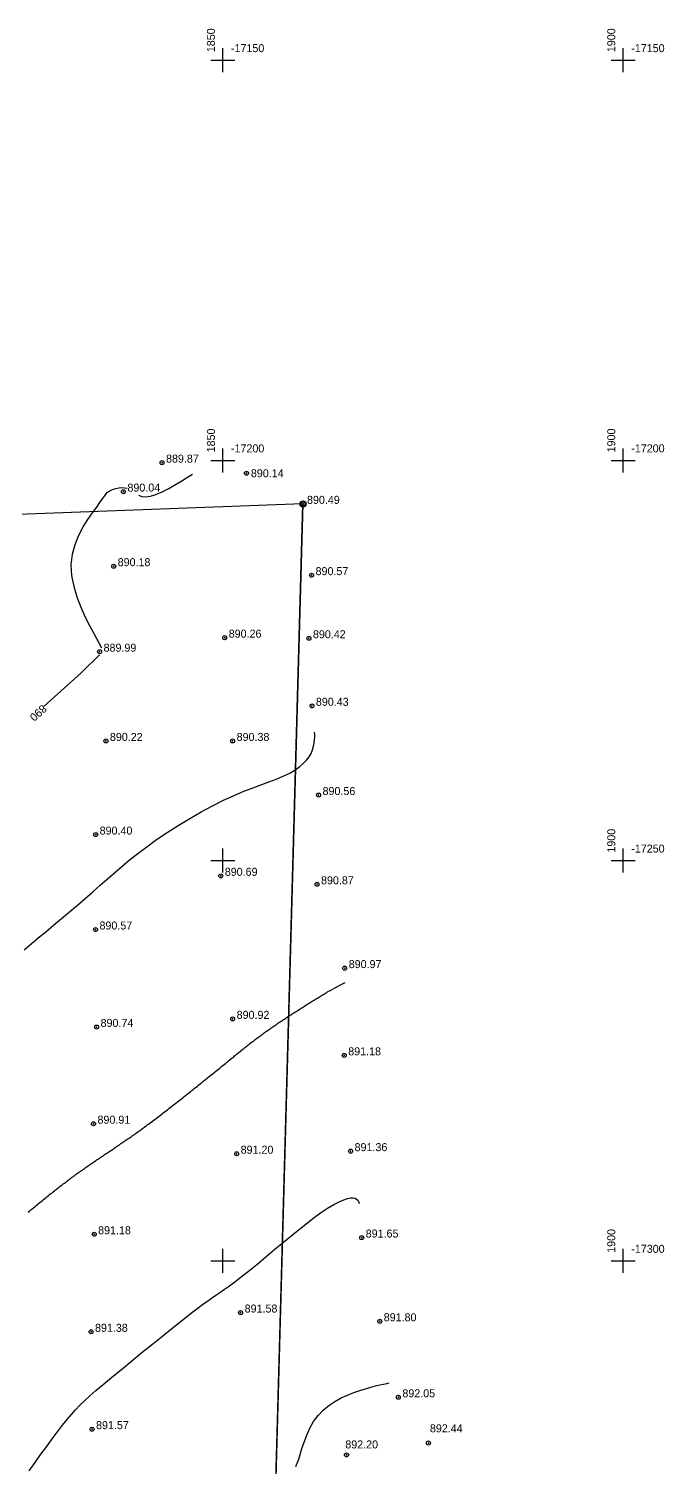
# Model space of a CAD drawing. Header units: millimetres. Extents: x -1114 to 5336, y -18321 to -16715.
# Drawn here: x 5252 to 5331.3, y -16895 to -16715.3 of the extents above; entities that cross this region are included whole.
import ezdxf

# ---------------------------------------------------------------- set-up
doc = ezdxf.new("R2010")
doc.units = ezdxf.units.MM
doc.header["$PDMODE"] = 32
doc.header["$PDSIZE"] = 0.5
doc.linetypes.add('CONTI', pattern=[0])
for name, color, linetype in [('12000000', 7, 'Continuous'), ('GOR_BDEFAULT', 212, 'CONTI'), ('GORIZDEFAULT', 32, 'CONTI'), ('NAD_MDEFAULT', 7, 'CONTI'), ('PI_DTDEFAULT', 3, 'CONTI'), ('PI_OTDEFAULT', 172, 'CONTI'), ('PI_TTDEFAULT', 5, 'CONTI'), ('SETKR', 7, 'CONTI')]:
    doc.layers.add(name, color=color, linetype=linetype)
doc.styles.add('1 Цифры отметки', font='', dxfattribs={"height": 1})
doc.styles.get('1 Цифры отметки').set_extended_font_data('Kyrghyz Letterica')

# ---------------------------------------------------------------- blocks, each defined once
blk = doc.blocks.new('BL_333')
at = {"color": 0}
for p, q in [((-1.5, 0), (1.5, 0)), ((0, -1.5), (0, 1.5))]:
    blk.add_line(p, q, dxfattribs=at)

msp = doc.modelspace()

# ---------------------------------------------------------------- linework, layer by layer
at = {"color": 2, "elevation": 899.01}
msp.add_lwpolyline([(5170.51, -17343.13), (5271.71, -17298.92), (5286.23, -16774.67)], dxfattribs=at)
msp.add_circle((5286.23, -16774.67, 890.49), 0.395)
at = {"layer": '12000000', "color": 1, "extrusion": (0.000488095, 0.016236, 0.999868), "elevation": 620.6}
msp.add_lwpolyline([(-5688.23, 17191.78), (-5710.98, 17182.73), (-5723.76, 17177.64), (-5756.45, 17161.34), (-5789.14, 17145.04), (-5787.9, 16620.53), (-5686.9, 16627.33), (-5687.49, 16877.15), (-5688.23, 17191.78)], dxfattribs=at)
at = {"layer": 'GOR_BDEFAULT', "color": 32, "lineweight": 30}
for points in [[(5265.7, -16773.58, 890), (5266.09, -16773.73, 890), (5266.56, -16773.79, 890), (5267.17, -16773.71, 890), (5267.85, -16773.49, 890), (5268.63, -16773.15, 890), (5269.45, -16772.73, 890), (5270.29, -16772.26, 890), (5271.09, -16771.79, 890), (5271.82, -16771.34, 890), (5272.43, -16770.95, 890)], [(5261.09, -16792.69, 890), (5260.09, -16790.82, 890), (5259.61, -16789.91, 890), (5259.08, -16788.84, 890), (5258.54, -16787.63, 890), (5258.04, -16786.33, 890), (5257.63, -16784.98, 890), (5257.37, -16783.61, 890), (5257.29, -16782.26, 890), (5257.43, -16780.96, 890), (5257.76, -16779.74, 890), (5258.23, -16778.59, 890), (5258.78, -16777.54, 890), (5259.37, -16776.6, 890), (5259.95, -16775.77, 890), (5260.46, -16775.06, 890), (5260.86, -16774.49, 890), (5261.18, -16774.04, 890), (5261.43, -16773.69, 890), (5261.64, -16773.42, 890), (5261.83, -16773.22, 890), (5262.03, -16773.07, 890), (5262.26, -16772.94, 890), (5262.54, -16772.83, 890), (5262.86, -16772.73, 890), (5263.21, -16772.67, 890), (5263.57, -16772.63, 890), (5263.93, -16772.64, 890), (5264.28, -16772.7, 890)], [(5258.52, -16795.77, 890), (5260.83, -16793.52, 890)], [(5253.91, -16799.94, 890), (5255.61, -16798.39, 890), (5257.19, -16796.98, 890), (5258.52, -16795.77, 890)], [(5285.35, -16894.92, 892), (5285.7, -16894.02, 892), (5285.87, -16893.41, 892), (5286.09, -16892.68, 892), (5286.36, -16891.87, 892), (5286.69, -16891.02, 892), (5287.09, -16890.15, 892), (5287.56, -16889.32, 892), (5288.11, -16888.55, 892), (5288.75, -16887.88, 892), (5289.46, -16887.29, 892), (5290.22, -16886.79, 892), (5291, -16886.36, 892), (5291.8, -16886, 892), (5292.58, -16885.69, 892), (5293.34, -16885.43, 892), (5294.05, -16885.21, 892), (5294.7, -16885.02, 892), (5295.3, -16884.86, 892), (5295.83, -16884.73, 892), (5296.3, -16884.63, 892), (5296.69, -16884.54, 892), (5297.01, -16884.48, 892)]]:
    msp.add_polyline3d(points, dxfattribs=at)
at = {"layer": 'GORIZDEFAULT', "color": 32}
for points in [[(5251.42, -16830.36, 890.5), (5252.27, -16829.64, 890.5), (5253.16, -16828.89, 890.5), (5254.09, -16828.11, 890.5), (5255.06, -16827.3, 890.5), (5256.05, -16826.47, 890.5), (5257.05, -16825.63, 890.5), (5258.05, -16824.79, 890.5), (5259.03, -16823.95, 890.5), (5259.97, -16823.12, 890.5), (5260.89, -16822.32, 890.5), (5261.78, -16821.53, 890.5), (5262.67, -16820.74, 890.5), (5263.59, -16819.95, 890.5), (5264.55, -16819.15, 890.5), (5265.58, -16818.33, 890.5), (5266.71, -16817.49, 890.5), (5267.94, -16816.61, 890.5), (5269.27, -16815.72, 890.5), (5270.65, -16814.83, 890.5), (5272.08, -16813.96, 890.5), (5273.51, -16813.13, 890.5), (5274.93, -16812.37, 890.5), (5276.3, -16811.68, 890.5), (5277.61, -16811.08, 890.5), (5278.85, -16810.57, 890.5), (5280.01, -16810.12, 890.5), (5281.1, -16809.72, 890.5), (5282.1, -16809.36, 890.5), (5283.02, -16809, 890.5), (5283.84, -16808.65, 890.5), (5284.58, -16808.29, 890.5), (5285.23, -16807.91, 890.5), (5285.79, -16807.52, 890.5), (5286.26, -16807.11, 890.5), (5286.66, -16806.7, 890.5), (5286.99, -16806.27, 890.5), (5287.24, -16805.83, 890.5), (5287.43, -16805.39, 890.5), (5287.56, -16804.95, 890.5), (5287.64, -16804.53, 890.5), (5287.68, -16804.13, 890.5), (5287.69, -16803.76, 890.5), (5287.69, -16803.44, 890.5), (5287.68, -16803.18, 890.5)], [(5251.89, -16863.16, 891), (5252.06, -16863.02, 891), (5252.23, -16862.88, 891), (5252.39, -16862.74, 891), (5252.56, -16862.6, 891), (5252.72, -16862.47, 891), (5252.88, -16862.33, 891), (5253.05, -16862.2, 891), (5253.2, -16862.07, 891), (5253.36, -16861.94, 891), (5253.52, -16861.81, 891), (5253.68, -16861.68, 891), (5253.83, -16861.56, 891), (5253.98, -16861.43, 891), (5254.14, -16861.31, 891), (5254.29, -16861.19, 891), (5254.44, -16861.07, 891), (5254.58, -16860.95, 891), (5254.73, -16860.84, 891), (5254.88, -16860.72, 891), (5255.02, -16860.61, 891), (5255.17, -16860.49, 891), (5255.31, -16860.38, 891), (5255.45, -16860.27, 891), (5255.59, -16860.16, 891), (5255.73, -16860.05, 891), (5255.87, -16859.95, 891), (5256.01, -16859.84, 891), (5256.15, -16859.74, 891), (5256.28, -16859.63, 891), (5256.42, -16859.53, 891), (5256.55, -16859.43, 891), (5256.68, -16859.33, 891), (5256.81, -16859.23, 891), (5256.94, -16859.13, 891), (5257.07, -16859.04, 891), (5257.2, -16858.94, 891), (5257.33, -16858.84, 891), (5257.46, -16858.75, 891), (5257.58, -16858.66, 891), (5257.71, -16858.56, 891), (5257.83, -16858.47, 891), (5257.95, -16858.38, 891), (5258.08, -16858.29, 891), (5258.2, -16858.2, 891), (5258.32, -16858.12, 891), (5258.44, -16858.03, 891), (5258.56, -16857.94, 891), (5258.68, -16857.86, 891), (5258.8, -16857.77, 891), (5258.92, -16857.69, 891), (5259.04, -16857.61, 891), (5259.15, -16857.53, 891), (5259.27, -16857.44, 891), (5259.39, -16857.36, 891), (5259.5, -16857.28, 891), (5259.62, -16857.2, 891), (5259.73, -16857.13, 891), (5259.85, -16857.05, 891), (5259.96, -16856.97, 891), (5260.07, -16856.89, 891), (5260.19, -16856.81, 891), (5260.3, -16856.74, 891), (5260.41, -16856.66, 891), (5260.52, -16856.59, 891), (5260.63, -16856.51, 891), (5260.74, -16856.44, 891), (5260.85, -16856.36, 891), (5260.97, -16856.29, 891), (5261.08, -16856.21, 891), (5261.19, -16856.14, 891), (5261.3, -16856.06, 891), (5261.41, -16855.99, 891), (5261.52, -16855.91, 891), (5261.64, -16855.84, 891), (5261.75, -16855.77, 891), (5261.86, -16855.69, 891), (5261.98, -16855.62, 891), (5262.09, -16855.54, 891), (5262.2, -16855.47, 891), (5262.32, -16855.39, 891), (5262.43, -16855.31, 891), (5262.55, -16855.24, 891), (5262.66, -16855.16, 891), (5262.78, -16855.08, 891), (5262.9, -16855, 891), (5263.02, -16854.92, 891), (5263.13, -16854.84, 891), (5263.25, -16854.76, 891), (5263.37, -16854.68, 891), (5263.49, -16854.59, 891), (5263.61, -16854.51, 891), (5263.74, -16854.43, 891), (5263.86, -16854.34, 891), (5263.99, -16854.25, 891), (5264.11, -16854.17, 891), (5264.24, -16854.08, 891), (5264.37, -16853.99, 891), (5264.5, -16853.9, 891), (5264.63, -16853.81, 891), (5264.76, -16853.72, 891), (5264.9, -16853.62, 891), (5265.03, -16853.53, 891), (5265.17, -16853.43, 891), (5265.31, -16853.33, 891), (5265.45, -16853.23, 891), (5265.59, -16853.13, 891), (5265.73, -16853.03, 891), (5265.88, -16852.93, 891), (5266.02, -16852.82, 891), (5266.17, -16852.71, 891), (5266.32, -16852.6, 891), (5266.47, -16852.49, 891), (5266.63, -16852.38, 891), (5266.78, -16852.26, 891), (5266.94, -16852.14, 891), (5267.1, -16852.03, 891), (5267.26, -16851.91, 891), (5267.42, -16851.78, 891), (5267.58, -16851.66, 891), (5267.75, -16851.53, 891), (5267.91, -16851.41, 891), (5268.08, -16851.28, 891), (5268.25, -16851.15, 891), (5268.42, -16851.02, 891), (5268.59, -16850.89, 891), (5268.77, -16850.75, 891), (5268.94, -16850.62, 891), (5269.12, -16850.49, 891), (5269.29, -16850.35, 891), (5269.47, -16850.21, 891), (5269.65, -16850.08, 891), (5269.82, -16849.94, 891), (5270, -16849.8, 891), (5270.18, -16849.66, 891), (5270.36, -16849.52, 891), (5270.54, -16849.38, 891), (5270.72, -16849.24, 891), (5270.9, -16849.1, 891), (5271.08, -16848.95, 891), (5271.26, -16848.81, 891), (5271.44, -16848.67, 891), (5271.62, -16848.53, 891), (5271.8, -16848.38, 891), (5271.98, -16848.24, 891), (5272.16, -16848.1, 891), (5272.33, -16847.96, 891), (5272.51, -16847.82, 891), (5272.69, -16847.67, 891), (5272.87, -16847.53, 891), (5273.04, -16847.39, 891), (5273.21, -16847.25, 891), (5273.39, -16847.12, 891), (5273.56, -16846.98, 891), (5273.73, -16846.84, 891), (5273.9, -16846.7, 891), (5274.07, -16846.57, 891), (5274.24, -16846.43, 891), (5274.4, -16846.3, 891), (5274.57, -16846.17, 891), (5274.73, -16846.04, 891), (5274.89, -16845.91, 891), (5275.05, -16845.78, 891), (5275.21, -16845.65, 891), (5275.36, -16845.52, 891), (5275.52, -16845.4, 891), (5275.67, -16845.28, 891), (5275.82, -16845.15, 891), (5275.96, -16845.04, 891), (5276.11, -16844.92, 891), (5276.25, -16844.8, 891), (5276.39, -16844.69, 891), (5276.53, -16844.57, 891), (5276.67, -16844.46, 891), (5276.8, -16844.35, 891), (5276.94, -16844.24, 891), (5277.07, -16844.14, 891), (5277.19, -16844.03, 891), (5277.32, -16843.93, 891), (5277.45, -16843.83, 891), (5277.57, -16843.73, 891), (5277.69, -16843.63, 891), (5277.81, -16843.53, 891), (5277.93, -16843.43, 891), (5278.04, -16843.34, 891), (5278.16, -16843.25, 891), (5278.27, -16843.16, 891), (5278.38, -16843.06, 891), (5278.49, -16842.98, 891), (5278.6, -16842.89, 891), (5278.71, -16842.8, 891), (5278.82, -16842.71, 891), (5278.93, -16842.63, 891), (5279.03, -16842.54, 891), (5279.14, -16842.46, 891), (5279.24, -16842.38, 891), (5279.35, -16842.3, 891), (5279.45, -16842.21, 891), (5279.55, -16842.13, 891), (5279.66, -16842.05, 891), (5279.76, -16841.97, 891), (5279.86, -16841.89, 891), (5279.96, -16841.82, 891), (5280.07, -16841.74, 891), (5280.17, -16841.66, 891), (5280.27, -16841.58, 891), (5280.37, -16841.5, 891), (5280.48, -16841.42, 891), (5280.58, -16841.35, 891), (5280.69, -16841.27, 891), (5280.79, -16841.19, 891), (5280.9, -16841.11, 891), (5281, -16841.03, 891), (5281.11, -16840.96, 891), (5281.22, -16840.88, 891), (5281.32, -16840.8, 891), (5281.43, -16840.72, 891), (5281.54, -16840.64, 891), (5281.65, -16840.56, 891), (5281.77, -16840.48, 891), (5281.88, -16840.4, 891), (5282, -16840.32, 891), (5282.11, -16840.24, 891), (5282.23, -16840.15, 891), (5282.35, -16840.07, 891), (5282.47, -16839.99, 891), (5282.59, -16839.9, 891), (5282.72, -16839.82, 891), (5282.84, -16839.73, 891), (5282.97, -16839.65, 891), (5283.1, -16839.56, 891), (5283.23, -16839.47, 891), (5283.36, -16839.38, 891), (5283.49, -16839.3, 891), (5283.63, -16839.21, 891), (5283.76, -16839.12, 891), (5283.9, -16839.03, 891), (5284.04, -16838.94, 891), (5284.18, -16838.85, 891), (5284.31, -16838.76, 891), (5284.45, -16838.66, 891), (5284.6, -16838.57, 891), (5284.74, -16838.48, 891), (5284.88, -16838.39, 891), (5285.02, -16838.3, 891), (5285.16, -16838.21, 891), (5285.3, -16838.12, 891), (5285.45, -16838.03, 891), (5285.59, -16837.94, 891), (5285.73, -16837.85, 891), (5285.87, -16837.76, 891), (5286.01, -16837.67, 891), (5286.15, -16837.58, 891), (5286.29, -16837.49, 891), (5286.43, -16837.4, 891), (5286.57, -16837.31, 891), (5286.71, -16837.22, 891), (5286.85, -16837.14, 891), (5286.98, -16837.05, 891), (5287.12, -16836.97, 891), (5287.25, -16836.88, 891), (5287.39, -16836.8, 891), (5287.52, -16836.71, 891), (5287.65, -16836.63, 891), (5287.78, -16836.55, 891), (5287.91, -16836.47, 891), (5288.04, -16836.4, 891), (5288.16, -16836.32, 891), (5288.29, -16836.24, 891), (5288.41, -16836.17, 891), (5288.54, -16836.09, 891), (5288.66, -16836.01, 891), (5288.79, -16835.94, 891), (5288.92, -16835.86, 891), (5289.05, -16835.78, 891), (5289.19, -16835.7, 891), (5289.35, -16835.6, 891), (5289.54, -16835.49, 891), (5289.78, -16835.36, 891), (5290.08, -16835.2, 891), (5290.45, -16835.01, 891), (5290.92, -16834.77, 891), (5291.49, -16834.48, 891)], [(5252.01, -16895.48, 891.5), (5252.77, -16894.42, 891.5), (5253.5, -16893.4, 891.5), (5254.22, -16892.41, 891.5), (5254.91, -16891.47, 891.5), (5255.57, -16890.59, 891.5), (5256.2, -16889.78, 891.5), (5256.78, -16889.06, 891.5), (5257.31, -16888.41, 891.5), (5257.83, -16887.83, 891.5), (5258.36, -16887.27, 891.5), (5258.94, -16886.71, 891.5), (5259.59, -16886.11, 891.5), (5260.36, -16885.44, 891.5), (5261.27, -16884.67, 891.5), (5262.35, -16883.78, 891.5), (5263.55, -16882.79, 891.5), (5264.84, -16881.73, 891.5), (5266.16, -16880.66, 891.5), (5267.47, -16879.6, 891.5), (5268.72, -16878.6, 891.5), (5269.86, -16877.68, 891.5), (5270.86, -16876.89, 891.5), (5271.72, -16876.2, 891.5), (5272.47, -16875.62, 891.5), (5273.14, -16875.11, 891.5), (5273.73, -16874.66, 891.5), (5274.28, -16874.26, 891.5), (5274.8, -16873.89, 891.5), (5275.32, -16873.54, 891.5), (5275.85, -16873.18, 891.5), (5276.42, -16872.79, 891.5), (5277.04, -16872.35, 891.5), (5277.73, -16871.84, 891.5), (5278.52, -16871.24, 891.5), (5279.43, -16870.52, 891.5), (5280.45, -16869.68, 891.5), (5281.58, -16868.75, 891.5), (5282.77, -16867.75, 891.5), (5283.98, -16866.74, 891.5), (5285.19, -16865.74, 891.5), (5286.36, -16864.8, 891.5), (5287.45, -16863.96, 891.5), (5288.43, -16863.25, 891.5), (5289.3, -16862.67, 891.5), (5290.06, -16862.21, 891.5), (5290.73, -16861.85, 891.5), (5291.31, -16861.6, 891.5), (5291.79, -16861.44, 891.5), (5292.18, -16861.36, 891.5), (5292.5, -16861.36, 891.5), (5292.75, -16861.42, 891.5), (5292.93, -16861.52, 891.5), (5293.06, -16861.65, 891.5), (5293.16, -16861.8, 891.5), (5293.22, -16861.94, 891.5), (5293.26, -16862.07, 891.5)]]:
    msp.add_polyline3d(points, dxfattribs=at)
at = {"layer": 'PI_DTDEFAULT', "color": 18, "true_color": 0x000000}
for p in [(5276.45, -16791.38, 890.26), (5277.44, -16804.28, 890.38), (5275.96, -16821.14, 890.69), (5277.44, -16839, 890.92), (5277.94, -16855.86, 891.2), (5278.44, -16875.7, 891.58)]:
    msp.add_point(p, dxfattribs=at)
at = {"layer": 'PI_TTDEFAULT', "color": 18, "true_color": 0x000000}
for p in [(5268.62, -16769.52, 889.87), (5279.17, -16770.83, 890.14), (5263.8, -16773.14, 890.04), (5286.23, -16774.67, 890.49), (5262.59, -16782.46, 890.18), (5287.3, -16783.58, 890.57), (5286.97, -16791.46, 890.42), (5260.83, -16793.13, 889.99), (5287.35, -16799.9, 890.43), (5261.61, -16804.28, 890.22), (5288.18, -16811.04, 890.56), (5260.34, -16815.98, 890.4), (5287.99, -16822.19, 890.87), (5260.32, -16827.84, 890.57), (5291.44, -16832.67, 890.97), (5260.45, -16840.02, 890.74), (5291.38, -16843.56, 891.18), (5260.06, -16852.11, 890.91), (5292.18, -16855.53, 891.36), (5260.15, -16865.91, 891.18), (5293.56, -16866.33, 891.65), (5259.76, -16878.1, 891.38), (5295.82, -16876.78, 891.8), (5298.14, -16886.28, 892.05), (5259.88, -16890.27, 891.57), (5301.89, -16891.99, 892.44), (5291.66, -16893.47, 892.2)]:
    msp.add_point(p, dxfattribs=at)

# ---------------------------------------------------------------- block references
at = {"layer": 'SETKR', "color": 18, "true_color": 0x000000}
for p in [(5276.23, -16719.23), (5326.23, -16719.23), (5276.23, -16769.23), (5326.23, -16769.23), (5276.23, -16819.23), (5326.23, -16819.23), (5276.23, -16869.23), (5326.23, -16869.23)]:
    msp.add_blockref('BL_333', p, dxfattribs=at)

# ---------------------------------------------------------------- texts
at = {"layer": 'GOR_BDEFAULT', "color": 32, "style": '1 Цифры отметки'}
msp.add_text('890', height=1, rotation=222.1046, dxfattribs=at).set_placement((5253.66, -16799.67, 890))
at = {"layer": 'NAD_MDEFAULT', "color": 7, "style": '1 Цифры отметки'}
for s, p in [('1850', (5275.23, -16718.23)), ('1900', (5325.23, -16718.23)), ('1850', (5275.23, -16768.23)), ('1900', (5325.23, -16768.23)), ('1900', (5325.23, -16818.23)), ('1900', (5325.23, -16818.23)), ('1900', (5325.23, -16868.23))]:
    msp.add_text(s, height=1, rotation=90, dxfattribs=at).set_placement(p)
for s, p in [('-17150', (5277.23, -16718.23)), ('-17150', (5327.23, -16718.23)), ('-17200', (5277.23, -16768.23)), ('-17200', (5327.23, -16768.23)), ('-17250', (5327.23, -16818.23)), ('-17250', (5327.23, -16818.23)), ('-17300', (5327.23, -16868.23))]:
    msp.add_text(s, height=1, dxfattribs=at).set_placement(p)
at = {"layer": 'PI_OTDEFAULT', "color": 18, "true_color": 0x000000, "style": '1 Цифры отметки'}
for s, p in [('889.87', (5269.12, -16769.51)), ('890.14', (5279.72, -16771.34)), ('890.04', (5264.3, -16773.13)), ('890.49', (5286.73, -16774.66)), ('890.18', (5263.08, -16782.45)), ('890.57', (5287.8, -16783.57)), ('890.26', (5276.95, -16791.38)), ('890.42', (5287.47, -16791.45)), ('889.99', (5261.32, -16793.13)), ('890.43', (5287.84, -16799.89)), ('890.22', (5262.11, -16804.28)), ('890.38', (5277.94, -16804.28)), ('890.56', (5288.67, -16811.04)), ('890.40', (5260.83, -16815.98)), ('890.69', (5276.46, -16821.13)), ('890.87', (5288.48, -16822.19)), ('890.57', (5260.81, -16827.84)), ('890.97', (5291.94, -16832.66)), ('890.92', (5277.94, -16839)), ('890.74', (5260.95, -16840.01)), ('891.18', (5291.88, -16843.56)), ('890.91', (5260.56, -16852.1)), ('891.36', (5292.67, -16855.53)), ('891.20', (5278.44, -16855.85)), ('891.18', (5260.64, -16865.91)), ('891.65', (5294.06, -16866.32)), ('891.58', (5278.94, -16875.69)), ('891.80', (5296.31, -16876.78)), ('891.38', (5260.25, -16878.1)), ('892.05', (5298.64, -16886.28)), ('891.57', (5260.38, -16890.26)), ('892.44', (5302.08, -16890.66)), ('892.20', (5291.51, -16892.67))]:
    msp.add_text(s, height=1, dxfattribs=at).set_placement(p)

doc.saveas('drawing.dxf')
